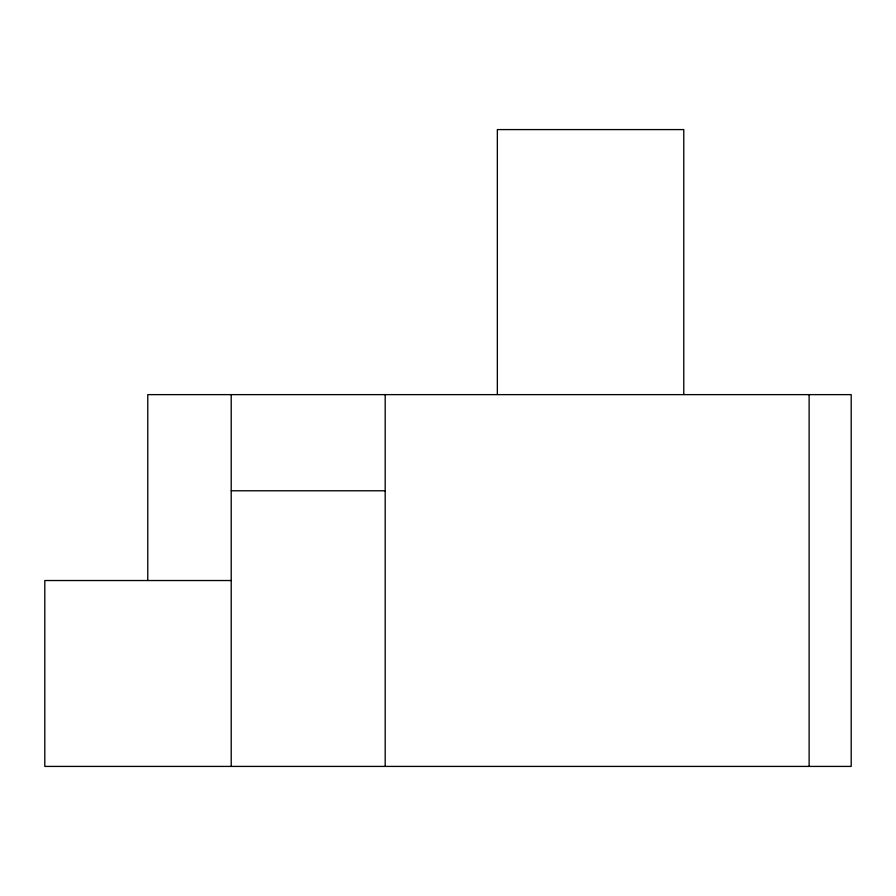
<?xml version="1.0" encoding="UTF-8"?>
<svg xmlns="http://www.w3.org/2000/svg" width="896" height="896" viewBox="0 0 896 896"><rect width="100%" height="100%" fill="white"/><g stroke="black" fill="none" stroke-linecap="round" stroke-linejoin="round"><path stroke-width="1.34" d="M231.213 490.784L385.19 490.784M231.213 580.53L44.8 580.53L44.8 766.416L851.2 766.416L851.2 394.632L147.773 394.632L147.773 580.53M809.122 394.632L809.122 766.416M683.771 394.117L683.771 129.584L497.347 129.584L497.347 394.117M385.19 394.632L385.19 766.416M231.213 394.632L231.213 766.416"/></g></svg>
